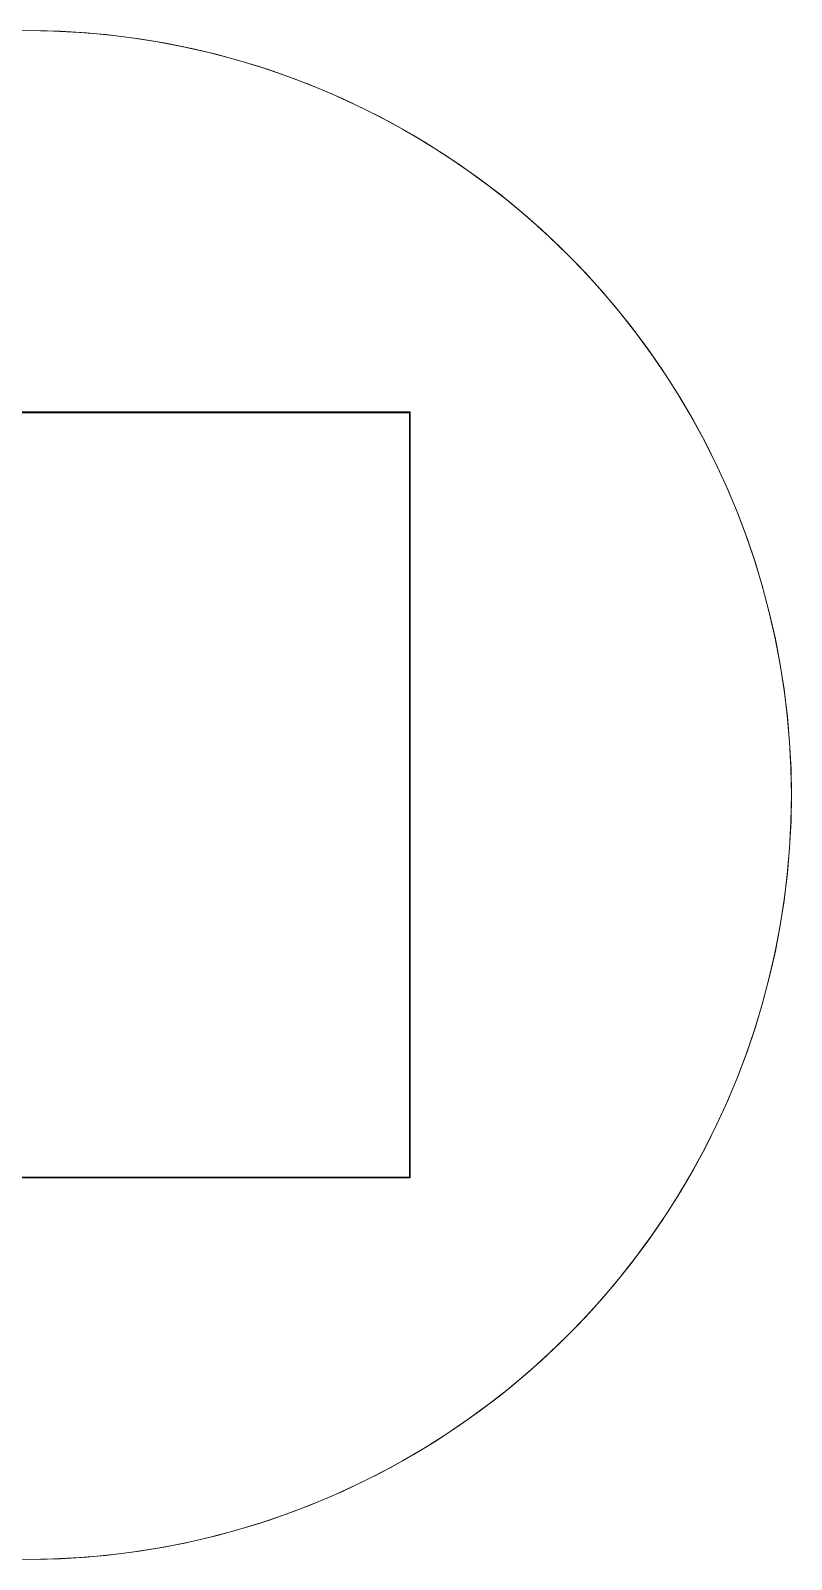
# Model space of a CAD drawing. Header units: inches. Extents: x 34 to 350, y 156 to 377.
# Drawn here: x 239.1 to 272.5, y 200.1 to 267.2 of the extents above; entities that cross this region are included whole.
import ezdxf

# ---------------------------------------------------------------- set-up
doc = ezdxf.new("R2010")
doc.units = ezdxf.units.IN
doc.header["$MEASUREMENT"] = 0
doc.layers.add('DIMS', color=7, linetype='Continuous')

# ---------------------------------------------------------------- blocks, each defined once
blk = doc.blocks.new('block 2558')
at = {"layer": 'DIMS', "color": 7, "lineweight": 18, "true_color": 0xffffff}
blk.add_lwpolyline([(272.51, 233.64), (272.489, 232.477)], dxfattribs=at)
blk = doc.blocks.new('block 2559')
at = {"layer": 'DIMS', "color": 7, "lineweight": 18, "true_color": 0xffffff}
blk.add_lwpolyline([(272.489, 232.477), (272.429, 231.315)], dxfattribs=at)
blk = doc.blocks.new('block 2560')
at = {"layer": 'DIMS', "color": 7, "lineweight": 18, "true_color": 0xffffff}
blk.add_lwpolyline([(272.429, 231.315), (272.328, 230.156)], dxfattribs=at)
blk = doc.blocks.new('block 2561')
at = {"layer": 'DIMS', "color": 7, "lineweight": 18, "true_color": 0xffffff}
blk.add_lwpolyline([(272.328, 230.156), (272.187, 229)], dxfattribs=at)
blk = doc.blocks.new('block 2562')
at = {"layer": 'DIMS', "color": 7, "lineweight": 18, "true_color": 0xffffff}
blk.add_lwpolyline([(272.187, 229), (272.006, 227.851)], dxfattribs=at)
blk = doc.blocks.new('block 2563')
at = {"layer": 'DIMS', "color": 7, "lineweight": 18, "true_color": 0xffffff}
blk.add_lwpolyline([(272.006, 227.851), (271.786, 226.708)], dxfattribs=at)
blk = doc.blocks.new('block 2564')
at = {"layer": 'DIMS', "color": 7, "lineweight": 18, "true_color": 0xffffff}
blk.add_lwpolyline([(271.786, 226.708), (271.525, 225.574)], dxfattribs=at)
blk = doc.blocks.new('block 2565')
at = {"layer": 'DIMS', "color": 7, "lineweight": 18, "true_color": 0xffffff}
blk.add_lwpolyline([(271.525, 225.574), (271.225, 224.449)], dxfattribs=at)
blk = doc.blocks.new('block 2566')
at = {"layer": 'DIMS', "color": 7, "lineweight": 18, "true_color": 0xffffff}
blk.add_lwpolyline([(271.225, 224.449), (270.887, 223.336)], dxfattribs=at)
blk = doc.blocks.new('block 2567')
at = {"layer": 'DIMS', "color": 7, "lineweight": 18, "true_color": 0xffffff}
blk.add_lwpolyline([(270.887, 223.336), (270.51, 222.235)], dxfattribs=at)
blk = doc.blocks.new('block 2568')
at = {"layer": 'DIMS', "color": 7, "lineweight": 18, "true_color": 0xffffff}
blk.add_lwpolyline([(270.51, 222.235), (270.095, 221.148)], dxfattribs=at)
blk = doc.blocks.new('block 2569')
at = {"layer": 'DIMS', "color": 7, "lineweight": 18, "true_color": 0xffffff}
blk.add_lwpolyline([(270.095, 221.148), (269.642, 220.076)], dxfattribs=at)
blk = doc.blocks.new('block 2570')
at = {"layer": 'DIMS', "color": 7, "lineweight": 18, "true_color": 0xffffff}
blk.add_lwpolyline([(269.642, 220.076), (269.154, 219.02)], dxfattribs=at)
blk = doc.blocks.new('block 2571')
at = {"layer": 'DIMS', "color": 7, "lineweight": 18, "true_color": 0xffffff}
blk.add_lwpolyline([(269.154, 219.02), (268.628, 217.981)], dxfattribs=at)
blk = doc.blocks.new('block 2572')
at = {"layer": 'DIMS', "color": 7, "lineweight": 18, "true_color": 0xffffff}
blk.add_lwpolyline([(268.628, 217.981), (268.067, 216.962)], dxfattribs=at)
blk = doc.blocks.new('block 2573')
at = {"layer": 'DIMS', "color": 7, "lineweight": 18, "true_color": 0xffffff}
blk.add_lwpolyline([(268.067, 216.962), (267.47, 215.963)], dxfattribs=at)
blk = doc.blocks.new('block 2574')
at = {"layer": 'DIMS', "color": 7, "lineweight": 18, "true_color": 0xffffff}
blk.add_lwpolyline([(267.47, 215.963), (266.84, 214.985)], dxfattribs=at)
blk = doc.blocks.new('block 2575')
at = {"layer": 'DIMS', "color": 7, "lineweight": 18, "true_color": 0xffffff}
blk.add_lwpolyline([(266.84, 214.985), (266.175, 214.029)], dxfattribs=at)
blk = doc.blocks.new('block 2576')
at = {"layer": 'DIMS', "color": 7, "lineweight": 18, "true_color": 0xffffff}
blk.add_lwpolyline([(266.175, 214.029), (265.478, 213.097)], dxfattribs=at)
blk = doc.blocks.new('block 2577')
at = {"layer": 'DIMS', "color": 7, "lineweight": 18, "true_color": 0xffffff}
blk.add_lwpolyline([(265.478, 213.097), (264.749, 212.19)], dxfattribs=at)
blk = doc.blocks.new('block 2578')
at = {"layer": 'DIMS', "color": 7, "lineweight": 18, "true_color": 0xffffff}
blk.add_lwpolyline([(264.749, 212.19), (263.989, 211.309)], dxfattribs=at)
blk = doc.blocks.new('block 2579')
at = {"layer": 'DIMS', "color": 7, "lineweight": 18, "true_color": 0xffffff}
blk.add_lwpolyline([(263.989, 211.309), (263.199, 210.455)], dxfattribs=at)
blk = doc.blocks.new('block 2580')
at = {"layer": 'DIMS', "color": 7, "lineweight": 18, "true_color": 0xffffff}
blk.add_lwpolyline([(263.199, 210.455), (262.38, 209.628)], dxfattribs=at)
blk = doc.blocks.new('block 2581')
at = {"layer": 'DIMS', "color": 7, "lineweight": 18, "true_color": 0xffffff}
blk.add_lwpolyline([(262.38, 209.628), (261.533, 208.83)], dxfattribs=at)
blk = doc.blocks.new('block 2582')
at = {"layer": 'DIMS', "color": 7, "lineweight": 18, "true_color": 0xffffff}
blk.add_lwpolyline([(261.533, 208.83), (260.658, 208.063)], dxfattribs=at)
blk = doc.blocks.new('block 2583')
at = {"layer": 'DIMS', "color": 7, "lineweight": 18, "true_color": 0xffffff}
blk.add_lwpolyline([(260.658, 208.063), (259.757, 207.326)], dxfattribs=at)
blk = doc.blocks.new('block 2584')
at = {"layer": 'DIMS', "color": 7, "lineweight": 18, "true_color": 0xffffff}
blk.add_lwpolyline([(259.757, 207.326), (258.831, 206.621)], dxfattribs=at)
blk = doc.blocks.new('block 2585')
at = {"layer": 'DIMS', "color": 7, "lineweight": 18, "true_color": 0xffffff}
blk.add_lwpolyline([(258.831, 206.621), (257.881, 205.949)], dxfattribs=at)
blk = doc.blocks.new('block 2586')
at = {"layer": 'DIMS', "color": 7, "lineweight": 18, "true_color": 0xffffff}
blk.add_lwpolyline([(257.881, 205.949), (256.909, 205.309)], dxfattribs=at)
blk = doc.blocks.new('block 2587')
at = {"layer": 'DIMS', "color": 7, "lineweight": 18, "true_color": 0xffffff}
blk.add_lwpolyline([(256.909, 205.309), (255.915, 204.704)], dxfattribs=at)
blk = doc.blocks.new('block 2588')
at = {"layer": 'DIMS', "color": 7, "lineweight": 18, "true_color": 0xffffff}
blk.add_lwpolyline([(255.915, 204.704), (254.901, 204.134)], dxfattribs=at)
blk = doc.blocks.new('block 2589')
at = {"layer": 'DIMS', "color": 7, "lineweight": 18, "true_color": 0xffffff}
blk.add_lwpolyline([(254.901, 204.134), (253.867, 203.599)], dxfattribs=at)
blk = doc.blocks.new('block 2590')
at = {"layer": 'DIMS', "color": 7, "lineweight": 18, "true_color": 0xffffff}
blk.add_lwpolyline([(253.867, 203.599), (252.815, 203.101)], dxfattribs=at)
blk = doc.blocks.new('block 2591')
at = {"layer": 'DIMS', "color": 7, "lineweight": 18, "true_color": 0xffffff}
blk.add_lwpolyline([(252.815, 203.101), (251.747, 202.64)], dxfattribs=at)
blk = doc.blocks.new('block 2592')
at = {"layer": 'DIMS', "color": 7, "lineweight": 18, "true_color": 0xffffff}
blk.add_lwpolyline([(251.747, 202.64), (250.663, 202.215)], dxfattribs=at)
blk = doc.blocks.new('block 2593')
at = {"layer": 'DIMS', "color": 7, "lineweight": 18, "true_color": 0xffffff}
blk.add_lwpolyline([(250.663, 202.215), (249.565, 201.829)], dxfattribs=at)
blk = doc.blocks.new('block 2594')
at = {"layer": 'DIMS', "color": 7, "lineweight": 18, "true_color": 0xffffff}
blk.add_lwpolyline([(249.565, 201.829), (248.455, 201.481)], dxfattribs=at)
blk = doc.blocks.new('block 2595')
at = {"layer": 'DIMS', "color": 7, "lineweight": 18, "true_color": 0xffffff}
blk.add_lwpolyline([(248.455, 201.481), (247.333, 201.172)], dxfattribs=at)
blk = doc.blocks.new('block 2596')
at = {"layer": 'DIMS', "color": 7, "lineweight": 18, "true_color": 0xffffff}
blk.add_lwpolyline([(247.333, 201.172), (246.201, 200.902)], dxfattribs=at)
blk = doc.blocks.new('block 2597')
at = {"layer": 'DIMS', "color": 7, "lineweight": 18, "true_color": 0xffffff}
blk.add_lwpolyline([(246.201, 200.902), (245.061, 200.671)], dxfattribs=at)
blk = doc.blocks.new('block 2598')
at = {"layer": 'DIMS', "color": 7, "lineweight": 18, "true_color": 0xffffff}
blk.add_lwpolyline([(245.061, 200.671), (243.912, 200.479)], dxfattribs=at)
blk = doc.blocks.new('block 2599')
at = {"layer": 'DIMS', "color": 7, "lineweight": 18, "true_color": 0xffffff}
blk.add_lwpolyline([(243.912, 200.479), (242.759, 200.329)], dxfattribs=at)
blk = doc.blocks.new('block 2600')
at = {"layer": 'DIMS', "color": 7, "lineweight": 18, "true_color": 0xffffff}
blk.add_lwpolyline([(242.759, 200.329), (241.6, 200.218)], dxfattribs=at)
blk = doc.blocks.new('block 2601')
at = {"layer": 'DIMS', "color": 7, "lineweight": 18, "true_color": 0xffffff}
blk.add_lwpolyline([(241.6, 200.218), (240.439, 200.147)], dxfattribs=at)
blk = doc.blocks.new('block 2602')
at = {"layer": 'DIMS', "color": 7, "lineweight": 18, "true_color": 0xffffff}
blk.add_lwpolyline([(240.439, 200.147), (239.275, 200.116)], dxfattribs=at)
blk = doc.blocks.new('block 2603')
at = {"layer": 'DIMS', "color": 7, "lineweight": 18, "true_color": 0xffffff}
blk.add_lwpolyline([(239.275, 200.116), (238.112, 200.126)], dxfattribs=at)
blk = doc.blocks.new('block 2693')
at = {"layer": 'DIMS', "color": 7, "lineweight": 18, "true_color": 0xffffff}
blk.add_lwpolyline([(238.112, 267.155), (239.275, 267.165)], dxfattribs=at)
blk = doc.blocks.new('block 2694')
at = {"layer": 'DIMS', "color": 7, "lineweight": 18, "true_color": 0xffffff}
blk.add_lwpolyline([(239.275, 267.165), (240.439, 267.134)], dxfattribs=at)
blk = doc.blocks.new('block 2695')
at = {"layer": 'DIMS', "color": 7, "lineweight": 18, "true_color": 0xffffff}
blk.add_lwpolyline([(240.439, 267.134), (241.6, 267.064)], dxfattribs=at)
blk = doc.blocks.new('block 2696')
at = {"layer": 'DIMS', "color": 7, "lineweight": 18, "true_color": 0xffffff}
blk.add_lwpolyline([(241.6, 267.064), (242.759, 266.953)], dxfattribs=at)
blk = doc.blocks.new('block 2697')
at = {"layer": 'DIMS', "color": 7, "lineweight": 18, "true_color": 0xffffff}
blk.add_lwpolyline([(242.759, 266.953), (243.912, 266.802)], dxfattribs=at)
blk = doc.blocks.new('block 2698')
at = {"layer": 'DIMS', "color": 7, "lineweight": 18, "true_color": 0xffffff}
blk.add_lwpolyline([(243.912, 266.802), (245.061, 266.611)], dxfattribs=at)
blk = doc.blocks.new('block 2699')
at = {"layer": 'DIMS', "color": 7, "lineweight": 18, "true_color": 0xffffff}
blk.add_lwpolyline([(245.061, 266.611), (246.201, 266.38)], dxfattribs=at)
blk = doc.blocks.new('block 2700')
at = {"layer": 'DIMS', "color": 7, "lineweight": 18, "true_color": 0xffffff}
blk.add_lwpolyline([(246.201, 266.38), (247.333, 266.11)], dxfattribs=at)
blk = doc.blocks.new('block 2701')
at = {"layer": 'DIMS', "color": 7, "lineweight": 18, "true_color": 0xffffff}
blk.add_lwpolyline([(247.333, 266.11), (248.455, 265.8)], dxfattribs=at)
blk = doc.blocks.new('block 2702')
at = {"layer": 'DIMS', "color": 7, "lineweight": 18, "true_color": 0xffffff}
blk.add_lwpolyline([(248.455, 265.8), (249.565, 265.453)], dxfattribs=at)
blk = doc.blocks.new('block 2703')
at = {"layer": 'DIMS', "color": 7, "lineweight": 18, "true_color": 0xffffff}
blk.add_lwpolyline([(249.565, 265.453), (250.663, 265.066)], dxfattribs=at)
blk = doc.blocks.new('block 2704')
at = {"layer": 'DIMS', "color": 7, "lineweight": 18, "true_color": 0xffffff}
blk.add_lwpolyline([(250.663, 265.066), (251.747, 264.642)], dxfattribs=at)
blk = doc.blocks.new('block 2705')
at = {"layer": 'DIMS', "color": 7, "lineweight": 18, "true_color": 0xffffff}
blk.add_lwpolyline([(251.747, 264.642), (252.815, 264.18)], dxfattribs=at)
blk = doc.blocks.new('block 2706')
at = {"layer": 'DIMS', "color": 7, "lineweight": 18, "true_color": 0xffffff}
blk.add_lwpolyline([(252.815, 264.18), (253.867, 263.682)], dxfattribs=at)
blk = doc.blocks.new('block 2707')
at = {"layer": 'DIMS', "color": 7, "lineweight": 18, "true_color": 0xffffff}
blk.add_lwpolyline([(253.867, 263.682), (254.901, 263.147)], dxfattribs=at)
blk = doc.blocks.new('block 2708')
at = {"layer": 'DIMS', "color": 7, "lineweight": 18, "true_color": 0xffffff}
blk.add_lwpolyline([(254.901, 263.147), (255.915, 262.577)], dxfattribs=at)
blk = doc.blocks.new('block 2709')
at = {"layer": 'DIMS', "color": 7, "lineweight": 18, "true_color": 0xffffff}
blk.add_lwpolyline([(255.915, 262.577), (256.909, 261.972)], dxfattribs=at)
blk = doc.blocks.new('block 2710')
at = {"layer": 'DIMS', "color": 7, "lineweight": 18, "true_color": 0xffffff}
blk.add_lwpolyline([(256.909, 261.972), (257.881, 261.333)], dxfattribs=at)
blk = doc.blocks.new('block 2711')
at = {"layer": 'DIMS', "color": 7, "lineweight": 18, "true_color": 0xffffff}
blk.add_lwpolyline([(257.881, 261.333), (258.831, 260.66)], dxfattribs=at)
blk = doc.blocks.new('block 2712')
at = {"layer": 'DIMS', "color": 7, "lineweight": 18, "true_color": 0xffffff}
blk.add_lwpolyline([(258.831, 260.66), (259.757, 259.955)], dxfattribs=at)
blk = doc.blocks.new('block 2713')
at = {"layer": 'DIMS', "color": 7, "lineweight": 18, "true_color": 0xffffff}
blk.add_lwpolyline([(259.757, 259.955), (260.658, 259.218)], dxfattribs=at)
blk = doc.blocks.new('block 2714')
at = {"layer": 'DIMS', "color": 7, "lineweight": 18, "true_color": 0xffffff}
blk.add_lwpolyline([(260.658, 259.218), (261.533, 258.451)], dxfattribs=at)
blk = doc.blocks.new('block 2715')
at = {"layer": 'DIMS', "color": 7, "lineweight": 18, "true_color": 0xffffff}
blk.add_lwpolyline([(261.533, 258.451), (262.38, 257.653)], dxfattribs=at)
blk = doc.blocks.new('block 2716')
at = {"layer": 'DIMS', "color": 7, "lineweight": 18, "true_color": 0xffffff}
blk.add_lwpolyline([(262.38, 257.653), (263.199, 256.827)], dxfattribs=at)
blk = doc.blocks.new('block 2717')
at = {"layer": 'DIMS', "color": 7, "lineweight": 18, "true_color": 0xffffff}
blk.add_lwpolyline([(263.199, 256.827), (263.989, 255.972)], dxfattribs=at)
blk = doc.blocks.new('block 2718')
at = {"layer": 'DIMS', "color": 7, "lineweight": 18, "true_color": 0xffffff}
blk.add_lwpolyline([(263.989, 255.972), (264.749, 255.091)], dxfattribs=at)
blk = doc.blocks.new('block 2719')
at = {"layer": 'DIMS', "color": 7, "lineweight": 18, "true_color": 0xffffff}
blk.add_lwpolyline([(264.749, 255.091), (265.478, 254.184)], dxfattribs=at)
blk = doc.blocks.new('block 2720')
at = {"layer": 'DIMS', "color": 7, "lineweight": 18, "true_color": 0xffffff}
blk.add_lwpolyline([(265.478, 254.184), (266.175, 253.252)], dxfattribs=at)
blk = doc.blocks.new('block 2721')
at = {"layer": 'DIMS', "color": 7, "lineweight": 18, "true_color": 0xffffff}
blk.add_lwpolyline([(266.175, 253.252), (266.84, 252.297)], dxfattribs=at)
blk = doc.blocks.new('block 2722')
at = {"layer": 'DIMS', "color": 7, "lineweight": 18, "true_color": 0xffffff}
blk.add_lwpolyline([(266.84, 252.297), (267.47, 251.319)], dxfattribs=at)
blk = doc.blocks.new('block 2723')
at = {"layer": 'DIMS', "color": 7, "lineweight": 18, "true_color": 0xffffff}
blk.add_lwpolyline([(267.47, 251.319), (268.067, 250.319)], dxfattribs=at)
blk = doc.blocks.new('block 2724')
at = {"layer": 'DIMS', "color": 7, "lineweight": 18, "true_color": 0xffffff}
blk.add_lwpolyline([(268.067, 250.319), (268.628, 249.3)], dxfattribs=at)
blk = doc.blocks.new('block 2725')
at = {"layer": 'DIMS', "color": 7, "lineweight": 18, "true_color": 0xffffff}
blk.add_lwpolyline([(268.628, 249.3), (269.154, 248.262)], dxfattribs=at)
blk = doc.blocks.new('block 2726')
at = {"layer": 'DIMS', "color": 7, "lineweight": 18, "true_color": 0xffffff}
blk.add_lwpolyline([(269.154, 248.262), (269.642, 247.206)], dxfattribs=at)
blk = doc.blocks.new('block 2727')
at = {"layer": 'DIMS', "color": 7, "lineweight": 18, "true_color": 0xffffff}
blk.add_lwpolyline([(269.642, 247.206), (270.095, 246.134)], dxfattribs=at)
blk = doc.blocks.new('block 2728')
at = {"layer": 'DIMS', "color": 7, "lineweight": 18, "true_color": 0xffffff}
blk.add_lwpolyline([(270.095, 246.134), (270.51, 245.046)], dxfattribs=at)
blk = doc.blocks.new('block 2729')
at = {"layer": 'DIMS', "color": 7, "lineweight": 18, "true_color": 0xffffff}
blk.add_lwpolyline([(270.51, 245.046), (270.887, 243.945)], dxfattribs=at)
blk = doc.blocks.new('block 2730')
at = {"layer": 'DIMS', "color": 7, "lineweight": 18, "true_color": 0xffffff}
blk.add_lwpolyline([(270.887, 243.945), (271.225, 242.832)], dxfattribs=at)
blk = doc.blocks.new('block 2731')
at = {"layer": 'DIMS', "color": 7, "lineweight": 18, "true_color": 0xffffff}
blk.add_lwpolyline([(271.225, 242.832), (271.525, 241.707)], dxfattribs=at)
blk = doc.blocks.new('block 2732')
at = {"layer": 'DIMS', "color": 7, "lineweight": 18, "true_color": 0xffffff}
blk.add_lwpolyline([(271.525, 241.707), (271.786, 240.573)], dxfattribs=at)
blk = doc.blocks.new('block 2733')
at = {"layer": 'DIMS', "color": 7, "lineweight": 18, "true_color": 0xffffff}
blk.add_lwpolyline([(271.786, 240.573), (272.006, 239.43)], dxfattribs=at)
blk = doc.blocks.new('block 2734')
at = {"layer": 'DIMS', "color": 7, "lineweight": 18, "true_color": 0xffffff}
blk.add_lwpolyline([(272.006, 239.43), (272.187, 238.281)], dxfattribs=at)
blk = doc.blocks.new('block 2735')
at = {"layer": 'DIMS', "color": 7, "lineweight": 18, "true_color": 0xffffff}
blk.add_lwpolyline([(272.187, 238.281), (272.328, 237.126)], dxfattribs=at)
blk = doc.blocks.new('block 2736')
at = {"layer": 'DIMS', "color": 7, "lineweight": 18, "true_color": 0xffffff}
blk.add_lwpolyline([(272.328, 237.126), (272.429, 235.966)], dxfattribs=at)
blk = doc.blocks.new('block 2737')
at = {"layer": 'DIMS', "color": 7, "lineweight": 18, "true_color": 0xffffff}
blk.add_lwpolyline([(272.429, 235.966), (272.489, 234.804)], dxfattribs=at)
blk = doc.blocks.new('block 2738')
at = {"layer": 'DIMS', "color": 7, "lineweight": 18, "true_color": 0xffffff}
blk.add_lwpolyline([(272.489, 234.804), (272.51, 233.64)], dxfattribs=at)
blk = doc.blocks.new('block 2739')
at = {"layer": 'DIMS', "color": 7, "lineweight": 18, "true_color": 0xffffff}
blk.add_lwpolyline([(255.782, 216.846), (255.782, 250.439)], dxfattribs=at)
blk = doc.blocks.new('block 2740')
at = {"layer": 'DIMS', "color": 7, "lineweight": 18, "true_color": 0xffffff}
blk.add_lwpolyline([(255.782, 250.439), (222.19, 250.439)], dxfattribs=at)
blk = doc.blocks.new('block 2742')
at = {"layer": 'DIMS', "color": 7, "lineweight": 18, "true_color": 0xffffff}
blk.add_lwpolyline([(222.19, 216.846), (255.782, 216.846)], dxfattribs=at)
blk = doc.blocks.new('block 2743')
at = {"layer": 'DIMS', "color": 7, "lineweight": 18, "true_color": 0xffffff}
blk.add_lwpolyline([(222.223, 216.88), (255.749, 216.88)], dxfattribs=at)
blk = doc.blocks.new('block 2744')
at = {"layer": 'DIMS', "color": 7, "lineweight": 18, "true_color": 0xffffff}
blk.add_lwpolyline([(255.749, 216.88), (255.749, 250.405)], dxfattribs=at)
blk = doc.blocks.new('block 2745')
at = {"layer": 'DIMS', "color": 7, "lineweight": 18, "true_color": 0xffffff}
blk.add_lwpolyline([(255.749, 250.405), (222.223, 250.405)], dxfattribs=at)
blk = doc.blocks.new('block 2747')
at = {"layer": 'DIMS', "color": 7, "lineweight": 18, "true_color": 0xffffff}
blk.add_lwpolyline([(255.782, 216.846), (255.749, 216.88)], dxfattribs=at)
blk = doc.blocks.new('block 2748')
at = {"layer": 'DIMS', "color": 7, "lineweight": 18, "true_color": 0xffffff}
blk.add_lwpolyline([(255.749, 250.405), (255.782, 250.439)], dxfattribs=at)
blk = doc.blocks.new('block 2751')
at = {"layer": 'DIMS', "color": 7, "lineweight": 18, "true_color": 0xffffff}
blk.add_lwpolyline([(272.51, 233.64), (272.491, 232.492)], dxfattribs=at)
blk = doc.blocks.new('block 2752')
at = {"layer": 'DIMS', "color": 7, "lineweight": 18, "true_color": 0xffffff}
blk.add_lwpolyline([(272.491, 232.492), (272.431, 231.345)], dxfattribs=at)
blk = doc.blocks.new('block 2753')
at = {"layer": 'DIMS', "color": 7, "lineweight": 18, "true_color": 0xffffff}
blk.add_lwpolyline([(272.431, 231.345), (272.333, 230.2)], dxfattribs=at)
blk = doc.blocks.new('block 2754')
at = {"layer": 'DIMS', "color": 7, "lineweight": 18, "true_color": 0xffffff}
blk.add_lwpolyline([(272.333, 230.2), (272.195, 229.06)], dxfattribs=at)
blk = doc.blocks.new('block 2755')
at = {"layer": 'DIMS', "color": 7, "lineweight": 18, "true_color": 0xffffff}
blk.add_lwpolyline([(272.195, 229.06), (272.019, 227.924)], dxfattribs=at)
blk = doc.blocks.new('block 2756')
at = {"layer": 'DIMS', "color": 7, "lineweight": 18, "true_color": 0xffffff}
blk.add_lwpolyline([(272.019, 227.924), (271.804, 226.796)], dxfattribs=at)
blk = doc.blocks.new('block 2757')
at = {"layer": 'DIMS', "color": 7, "lineweight": 18, "true_color": 0xffffff}
blk.add_lwpolyline([(271.804, 226.796), (271.55, 225.675)], dxfattribs=at)
blk = doc.blocks.new('block 2758')
at = {"layer": 'DIMS', "color": 7, "lineweight": 18, "true_color": 0xffffff}
blk.add_lwpolyline([(271.55, 225.675), (271.258, 224.564)], dxfattribs=at)
blk = doc.blocks.new('block 2759')
at = {"layer": 'DIMS', "color": 7, "lineweight": 18, "true_color": 0xffffff}
blk.add_lwpolyline([(271.258, 224.564), (270.928, 223.464)], dxfattribs=at)
blk = doc.blocks.new('block 2760')
at = {"layer": 'DIMS', "color": 7, "lineweight": 18, "true_color": 0xffffff}
blk.add_lwpolyline([(270.928, 223.464), (270.561, 222.375)], dxfattribs=at)
blk = doc.blocks.new('block 2761')
at = {"layer": 'DIMS', "color": 7, "lineweight": 18, "true_color": 0xffffff}
blk.add_lwpolyline([(270.561, 222.375), (270.156, 221.3)], dxfattribs=at)
blk = doc.blocks.new('block 2762')
at = {"layer": 'DIMS', "color": 7, "lineweight": 18, "true_color": 0xffffff}
blk.add_lwpolyline([(270.156, 221.3), (269.718, 220.247)], dxfattribs=at)
blk = doc.blocks.new('block 2763')
at = {"layer": 'DIMS', "color": 7, "lineweight": 18, "true_color": 0xffffff}
blk.add_lwpolyline([(269.718, 220.247), (269.244, 219.208)], dxfattribs=at)
blk = doc.blocks.new('block 2764')
at = {"layer": 'DIMS', "color": 7, "lineweight": 18, "true_color": 0xffffff}
blk.add_lwpolyline([(269.244, 219.208), (268.735, 218.187)], dxfattribs=at)
blk = doc.blocks.new('block 2765')
at = {"layer": 'DIMS', "color": 7, "lineweight": 18, "true_color": 0xffffff}
blk.add_lwpolyline([(268.735, 218.187), (268.192, 217.183)], dxfattribs=at)
blk = doc.blocks.new('block 2766')
at = {"layer": 'DIMS', "color": 7, "lineweight": 18, "true_color": 0xffffff}
blk.add_lwpolyline([(268.192, 217.183), (267.615, 216.199)], dxfattribs=at)
blk = doc.blocks.new('block 2767')
at = {"layer": 'DIMS', "color": 7, "lineweight": 18, "true_color": 0xffffff}
blk.add_lwpolyline([(267.615, 216.199), (267.005, 215.235)], dxfattribs=at)
blk = doc.blocks.new('block 2768')
at = {"layer": 'DIMS', "color": 7, "lineweight": 18, "true_color": 0xffffff}
blk.add_lwpolyline([(267.005, 215.235), (266.363, 214.292)], dxfattribs=at)
blk = doc.blocks.new('block 2769')
at = {"layer": 'DIMS', "color": 7, "lineweight": 18, "true_color": 0xffffff}
blk.add_lwpolyline([(266.363, 214.292), (265.689, 213.371)], dxfattribs=at)
blk = doc.blocks.new('block 2770')
at = {"layer": 'DIMS', "color": 7, "lineweight": 18, "true_color": 0xffffff}
blk.add_lwpolyline([(265.689, 213.371), (264.984, 212.475)], dxfattribs=at)
blk = doc.blocks.new('block 2771')
at = {"layer": 'DIMS', "color": 7, "lineweight": 18, "true_color": 0xffffff}
blk.add_lwpolyline([(264.984, 212.475), (264.248, 211.602)], dxfattribs=at)
blk = doc.blocks.new('block 2772')
at = {"layer": 'DIMS', "color": 7, "lineweight": 18, "true_color": 0xffffff}
blk.add_lwpolyline([(264.248, 211.602), (263.483, 210.755)], dxfattribs=at)
blk = doc.blocks.new('block 2773')
at = {"layer": 'DIMS', "color": 7, "lineweight": 18, "true_color": 0xffffff}
blk.add_lwpolyline([(263.483, 210.755), (262.691, 209.935)], dxfattribs=at)
blk = doc.blocks.new('block 2774')
at = {"layer": 'DIMS', "color": 7, "lineweight": 18, "true_color": 0xffffff}
blk.add_lwpolyline([(262.691, 209.935), (261.87, 209.142)], dxfattribs=at)
blk = doc.blocks.new('block 2775')
at = {"layer": 'DIMS', "color": 7, "lineweight": 18, "true_color": 0xffffff}
blk.add_lwpolyline([(261.87, 209.142), (261.023, 208.377)], dxfattribs=at)
blk = doc.blocks.new('block 2776')
at = {"layer": 'DIMS', "color": 7, "lineweight": 18, "true_color": 0xffffff}
blk.add_lwpolyline([(261.023, 208.377), (260.151, 207.642)], dxfattribs=at)
blk = doc.blocks.new('block 2777')
at = {"layer": 'DIMS', "color": 7, "lineweight": 18, "true_color": 0xffffff}
blk.add_lwpolyline([(260.151, 207.642), (259.253, 206.936)], dxfattribs=at)
blk = doc.blocks.new('block 2778')
at = {"layer": 'DIMS', "color": 7, "lineweight": 18, "true_color": 0xffffff}
blk.add_lwpolyline([(259.253, 206.936), (258.333, 206.262)], dxfattribs=at)
blk = doc.blocks.new('block 2779')
at = {"layer": 'DIMS', "color": 7, "lineweight": 18, "true_color": 0xffffff}
blk.add_lwpolyline([(258.333, 206.262), (257.39, 205.62)], dxfattribs=at)
blk = doc.blocks.new('block 2780')
at = {"layer": 'DIMS', "color": 7, "lineweight": 18, "true_color": 0xffffff}
blk.add_lwpolyline([(257.39, 205.62), (256.426, 205.01)], dxfattribs=at)
blk = doc.blocks.new('block 2781')
at = {"layer": 'DIMS', "color": 7, "lineweight": 18, "true_color": 0xffffff}
blk.add_lwpolyline([(256.426, 205.01), (255.441, 204.433)], dxfattribs=at)
blk = doc.blocks.new('block 2782')
at = {"layer": 'DIMS', "color": 7, "lineweight": 18, "true_color": 0xffffff}
blk.add_lwpolyline([(255.441, 204.433), (254.438, 203.89)], dxfattribs=at)
blk = doc.blocks.new('block 2783')
at = {"layer": 'DIMS', "color": 7, "lineweight": 18, "true_color": 0xffffff}
blk.add_lwpolyline([(254.438, 203.89), (253.417, 203.381)], dxfattribs=at)
blk = doc.blocks.new('block 2784')
at = {"layer": 'DIMS', "color": 7, "lineweight": 18, "true_color": 0xffffff}
blk.add_lwpolyline([(253.417, 203.381), (252.379, 202.907)], dxfattribs=at)
blk = doc.blocks.new('block 2785')
at = {"layer": 'DIMS', "color": 7, "lineweight": 18, "true_color": 0xffffff}
blk.add_lwpolyline([(252.379, 202.907), (251.325, 202.469)], dxfattribs=at)
blk = doc.blocks.new('block 2786')
at = {"layer": 'DIMS', "color": 7, "lineweight": 18, "true_color": 0xffffff}
blk.add_lwpolyline([(251.325, 202.469), (250.25, 202.065)], dxfattribs=at)
blk = doc.blocks.new('block 2787')
at = {"layer": 'DIMS', "color": 7, "lineweight": 18, "true_color": 0xffffff}
blk.add_lwpolyline([(250.25, 202.065), (249.161, 201.697)], dxfattribs=at)
blk = doc.blocks.new('block 2788')
at = {"layer": 'DIMS', "color": 7, "lineweight": 18, "true_color": 0xffffff}
blk.add_lwpolyline([(249.161, 201.697), (248.061, 201.368)], dxfattribs=at)
blk = doc.blocks.new('block 2789')
at = {"layer": 'DIMS', "color": 7, "lineweight": 18, "true_color": 0xffffff}
blk.add_lwpolyline([(248.061, 201.368), (246.95, 201.076)], dxfattribs=at)
blk = doc.blocks.new('block 2790')
at = {"layer": 'DIMS', "color": 7, "lineweight": 18, "true_color": 0xffffff}
blk.add_lwpolyline([(246.95, 201.076), (245.83, 200.821)], dxfattribs=at)
blk = doc.blocks.new('block 2791')
at = {"layer": 'DIMS', "color": 7, "lineweight": 18, "true_color": 0xffffff}
blk.add_lwpolyline([(245.83, 200.821), (244.701, 200.607)], dxfattribs=at)
blk = doc.blocks.new('block 2792')
at = {"layer": 'DIMS', "color": 7, "lineweight": 18, "true_color": 0xffffff}
blk.add_lwpolyline([(244.701, 200.607), (243.566, 200.43)], dxfattribs=at)
blk = doc.blocks.new('block 2793')
at = {"layer": 'DIMS', "color": 7, "lineweight": 18, "true_color": 0xffffff}
blk.add_lwpolyline([(243.566, 200.43), (242.425, 200.293)], dxfattribs=at)
blk = doc.blocks.new('block 2794')
at = {"layer": 'DIMS', "color": 7, "lineweight": 18, "true_color": 0xffffff}
blk.add_lwpolyline([(242.425, 200.293), (241.28, 200.194)], dxfattribs=at)
blk = doc.blocks.new('block 2795')
at = {"layer": 'DIMS', "color": 7, "lineweight": 18, "true_color": 0xffffff}
blk.add_lwpolyline([(241.28, 200.194), (240.133, 200.135)], dxfattribs=at)
blk = doc.blocks.new('block 2796')
at = {"layer": 'DIMS', "color": 7, "lineweight": 18, "true_color": 0xffffff}
blk.add_lwpolyline([(240.133, 200.135), (238.985, 200.116)], dxfattribs=at)
blk = doc.blocks.new('block 2889')
at = {"layer": 'DIMS', "color": 7, "lineweight": 18, "true_color": 0xffffff}
blk.add_lwpolyline([(238.985, 267.166), (240.133, 267.146)], dxfattribs=at)
blk = doc.blocks.new('block 2890')
at = {"layer": 'DIMS', "color": 7, "lineweight": 18, "true_color": 0xffffff}
blk.add_lwpolyline([(240.133, 267.146), (241.28, 267.087)], dxfattribs=at)
blk = doc.blocks.new('block 2891')
at = {"layer": 'DIMS', "color": 7, "lineweight": 18, "true_color": 0xffffff}
blk.add_lwpolyline([(241.28, 267.087), (242.425, 266.989)], dxfattribs=at)
blk = doc.blocks.new('block 2892')
at = {"layer": 'DIMS', "color": 7, "lineweight": 18, "true_color": 0xffffff}
blk.add_lwpolyline([(242.425, 266.989), (243.566, 266.851)], dxfattribs=at)
blk = doc.blocks.new('block 2893')
at = {"layer": 'DIMS', "color": 7, "lineweight": 18, "true_color": 0xffffff}
blk.add_lwpolyline([(243.566, 266.851), (244.701, 266.675)], dxfattribs=at)
blk = doc.blocks.new('block 2894')
at = {"layer": 'DIMS', "color": 7, "lineweight": 18, "true_color": 0xffffff}
blk.add_lwpolyline([(244.701, 266.675), (245.83, 266.46)], dxfattribs=at)
blk = doc.blocks.new('block 2895')
at = {"layer": 'DIMS', "color": 7, "lineweight": 18, "true_color": 0xffffff}
blk.add_lwpolyline([(245.83, 266.46), (246.95, 266.206)], dxfattribs=at)
blk = doc.blocks.new('block 2896')
at = {"layer": 'DIMS', "color": 7, "lineweight": 18, "true_color": 0xffffff}
blk.add_lwpolyline([(246.95, 266.206), (248.061, 265.914)], dxfattribs=at)
blk = doc.blocks.new('block 2897')
at = {"layer": 'DIMS', "color": 7, "lineweight": 18, "true_color": 0xffffff}
blk.add_lwpolyline([(248.061, 265.914), (249.161, 265.584)], dxfattribs=at)
blk = doc.blocks.new('block 2898')
at = {"layer": 'DIMS', "color": 7, "lineweight": 18, "true_color": 0xffffff}
blk.add_lwpolyline([(249.161, 265.584), (250.25, 265.216)], dxfattribs=at)
blk = doc.blocks.new('block 2899')
at = {"layer": 'DIMS', "color": 7, "lineweight": 18, "true_color": 0xffffff}
blk.add_lwpolyline([(250.25, 265.216), (251.325, 264.812)], dxfattribs=at)
blk = doc.blocks.new('block 2900')
at = {"layer": 'DIMS', "color": 7, "lineweight": 18, "true_color": 0xffffff}
blk.add_lwpolyline([(251.325, 264.812), (252.379, 264.374)], dxfattribs=at)
blk = doc.blocks.new('block 2901')
at = {"layer": 'DIMS', "color": 7, "lineweight": 18, "true_color": 0xffffff}
blk.add_lwpolyline([(252.379, 264.374), (253.417, 263.9)], dxfattribs=at)
blk = doc.blocks.new('block 2902')
at = {"layer": 'DIMS', "color": 7, "lineweight": 18, "true_color": 0xffffff}
blk.add_lwpolyline([(253.417, 263.9), (254.438, 263.392)], dxfattribs=at)
blk = doc.blocks.new('block 2903')
at = {"layer": 'DIMS', "color": 7, "lineweight": 18, "true_color": 0xffffff}
blk.add_lwpolyline([(254.438, 263.392), (255.441, 262.849)], dxfattribs=at)
blk = doc.blocks.new('block 2904')
at = {"layer": 'DIMS', "color": 7, "lineweight": 18, "true_color": 0xffffff}
blk.add_lwpolyline([(255.441, 262.849), (256.426, 262.272)], dxfattribs=at)
blk = doc.blocks.new('block 2905')
at = {"layer": 'DIMS', "color": 7, "lineweight": 18, "true_color": 0xffffff}
blk.add_lwpolyline([(256.426, 262.272), (257.39, 261.662)], dxfattribs=at)
blk = doc.blocks.new('block 2906')
at = {"layer": 'DIMS', "color": 7, "lineweight": 18, "true_color": 0xffffff}
blk.add_lwpolyline([(257.39, 261.662), (258.333, 261.019)], dxfattribs=at)
blk = doc.blocks.new('block 2907')
at = {"layer": 'DIMS', "color": 7, "lineweight": 18, "true_color": 0xffffff}
blk.add_lwpolyline([(258.333, 261.019), (259.253, 260.345)], dxfattribs=at)
blk = doc.blocks.new('block 2908')
at = {"layer": 'DIMS', "color": 7, "lineweight": 18, "true_color": 0xffffff}
blk.add_lwpolyline([(259.253, 260.345), (260.151, 259.639)], dxfattribs=at)
blk = doc.blocks.new('block 2909')
at = {"layer": 'DIMS', "color": 7, "lineweight": 18, "true_color": 0xffffff}
blk.add_lwpolyline([(260.151, 259.639), (261.023, 258.904)], dxfattribs=at)
blk = doc.blocks.new('block 2910')
at = {"layer": 'DIMS', "color": 7, "lineweight": 18, "true_color": 0xffffff}
blk.add_lwpolyline([(261.023, 258.904), (261.87, 258.14)], dxfattribs=at)
blk = doc.blocks.new('block 2911')
at = {"layer": 'DIMS', "color": 7, "lineweight": 18, "true_color": 0xffffff}
blk.add_lwpolyline([(261.87, 258.14), (262.691, 257.346)], dxfattribs=at)
blk = doc.blocks.new('block 2912')
at = {"layer": 'DIMS', "color": 7, "lineweight": 18, "true_color": 0xffffff}
blk.add_lwpolyline([(262.691, 257.346), (263.483, 256.526)], dxfattribs=at)
blk = doc.blocks.new('block 2913')
at = {"layer": 'DIMS', "color": 7, "lineweight": 18, "true_color": 0xffffff}
blk.add_lwpolyline([(263.483, 256.526), (264.248, 255.679)], dxfattribs=at)
blk = doc.blocks.new('block 2914')
at = {"layer": 'DIMS', "color": 7, "lineweight": 18, "true_color": 0xffffff}
blk.add_lwpolyline([(264.248, 255.679), (264.984, 254.806)], dxfattribs=at)
blk = doc.blocks.new('block 2915')
at = {"layer": 'DIMS', "color": 7, "lineweight": 18, "true_color": 0xffffff}
blk.add_lwpolyline([(264.984, 254.806), (265.689, 253.91)], dxfattribs=at)
blk = doc.blocks.new('block 2916')
at = {"layer": 'DIMS', "color": 7, "lineweight": 18, "true_color": 0xffffff}
blk.add_lwpolyline([(265.689, 253.91), (266.363, 252.989)], dxfattribs=at)
blk = doc.blocks.new('block 2917')
at = {"layer": 'DIMS', "color": 7, "lineweight": 18, "true_color": 0xffffff}
blk.add_lwpolyline([(266.363, 252.989), (267.005, 252.046)], dxfattribs=at)
blk = doc.blocks.new('block 2918')
at = {"layer": 'DIMS', "color": 7, "lineweight": 18, "true_color": 0xffffff}
blk.add_lwpolyline([(267.005, 252.046), (267.615, 251.082)], dxfattribs=at)
blk = doc.blocks.new('block 2919')
at = {"layer": 'DIMS', "color": 7, "lineweight": 18, "true_color": 0xffffff}
blk.add_lwpolyline([(267.615, 251.082), (268.192, 250.098)], dxfattribs=at)
blk = doc.blocks.new('block 2920')
at = {"layer": 'DIMS', "color": 7, "lineweight": 18, "true_color": 0xffffff}
blk.add_lwpolyline([(268.192, 250.098), (268.735, 249.094)], dxfattribs=at)
blk = doc.blocks.new('block 2921')
at = {"layer": 'DIMS', "color": 7, "lineweight": 18, "true_color": 0xffffff}
blk.add_lwpolyline([(268.735, 249.094), (269.244, 248.073)], dxfattribs=at)
blk = doc.blocks.new('block 2922')
at = {"layer": 'DIMS', "color": 7, "lineweight": 18, "true_color": 0xffffff}
blk.add_lwpolyline([(269.244, 248.073), (269.718, 247.035)], dxfattribs=at)
blk = doc.blocks.new('block 2923')
at = {"layer": 'DIMS', "color": 7, "lineweight": 18, "true_color": 0xffffff}
blk.add_lwpolyline([(269.718, 247.035), (270.156, 245.981)], dxfattribs=at)
blk = doc.blocks.new('block 2924')
at = {"layer": 'DIMS', "color": 7, "lineweight": 18, "true_color": 0xffffff}
blk.add_lwpolyline([(270.156, 245.981), (270.561, 244.906)], dxfattribs=at)
blk = doc.blocks.new('block 2925')
at = {"layer": 'DIMS', "color": 7, "lineweight": 18, "true_color": 0xffffff}
blk.add_lwpolyline([(270.561, 244.906), (270.928, 243.817)], dxfattribs=at)
blk = doc.blocks.new('block 2926')
at = {"layer": 'DIMS', "color": 7, "lineweight": 18, "true_color": 0xffffff}
blk.add_lwpolyline([(270.928, 243.817), (271.258, 242.717)], dxfattribs=at)
blk = doc.blocks.new('block 2927')
at = {"layer": 'DIMS', "color": 7, "lineweight": 18, "true_color": 0xffffff}
blk.add_lwpolyline([(271.258, 242.717), (271.55, 241.606)], dxfattribs=at)
blk = doc.blocks.new('block 2928')
at = {"layer": 'DIMS', "color": 7, "lineweight": 18, "true_color": 0xffffff}
blk.add_lwpolyline([(271.55, 241.606), (271.804, 240.485)], dxfattribs=at)
blk = doc.blocks.new('block 2929')
at = {"layer": 'DIMS', "color": 7, "lineweight": 18, "true_color": 0xffffff}
blk.add_lwpolyline([(271.804, 240.485), (272.019, 239.357)], dxfattribs=at)
blk = doc.blocks.new('block 2930')
at = {"layer": 'DIMS', "color": 7, "lineweight": 18, "true_color": 0xffffff}
blk.add_lwpolyline([(272.019, 239.357), (272.195, 238.221)], dxfattribs=at)
blk = doc.blocks.new('block 2931')
at = {"layer": 'DIMS', "color": 7, "lineweight": 18, "true_color": 0xffffff}
blk.add_lwpolyline([(272.195, 238.221), (272.333, 237.081)], dxfattribs=at)
blk = doc.blocks.new('block 2932')
at = {"layer": 'DIMS', "color": 7, "lineweight": 18, "true_color": 0xffffff}
blk.add_lwpolyline([(272.333, 237.081), (272.431, 235.937)], dxfattribs=at)
blk = doc.blocks.new('block 2933')
at = {"layer": 'DIMS', "color": 7, "lineweight": 18, "true_color": 0xffffff}
blk.add_lwpolyline([(272.431, 235.937), (272.491, 234.789)], dxfattribs=at)
blk = doc.blocks.new('block 2934')
at = {"layer": 'DIMS', "color": 7, "lineweight": 18, "true_color": 0xffffff}
blk.add_lwpolyline([(272.491, 234.789), (272.51, 233.64)], dxfattribs=at)

msp = doc.modelspace()

# ---------------------------------------------------------------- block references
at = {"layer": 'DIMS'}
for name in ['block 2693', 'block 2889', 'block 2694', 'block 2890', 'block 2695', 'block 2891', 'block 2696', 'block 2892', 'block 2697', 'block 2893', 'block 2698', 'block 2894', 'block 2699', 'block 2895', 'block 2700', 'block 2896', 'block 2701', 'block 2897', 'block 2702', 'block 2898', 'block 2703', 'block 2899', 'block 2704', 'block 2900', 'block 2705', 'block 2901', 'block 2706', 'block 2902', 'block 2707', 'block 2903', 'block 2708', 'block 2904', 'block 2709', 'block 2905', 'block 2710', 'block 2906', 'block 2711', 'block 2907', 'block 2712', 'block 2908', 'block 2713', 'block 2909', 'block 2714', 'block 2910', 'block 2715', 'block 2911', 'block 2716', 'block 2912', 'block 2717', 'block 2913', 'block 2718', 'block 2914', 'block 2719', 'block 2915', 'block 2720', 'block 2916', 'block 2721', 'block 2917', 'block 2722', 'block 2918', 'block 2723', 'block 2919', 'block 2740', 'block 2745', 'block 2748', 'block 2744', 'block 2739', 'block 2724', 'block 2920', 'block 2725', 'block 2921', 'block 2726', 'block 2922', 'block 2727', 'block 2923', 'block 2728', 'block 2924', 'block 2729', 'block 2925', 'block 2730', 'block 2926', 'block 2731', 'block 2927', 'block 2732', 'block 2928', 'block 2733', 'block 2929', 'block 2734', 'block 2930', 'block 2735', 'block 2931', 'block 2736', 'block 2932', 'block 2737', 'block 2933', 'block 2738', 'block 2934', 'block 2558', 'block 2751', 'block 2559', 'block 2752', 'block 2753', 'block 2560', 'block 2561', 'block 2754', 'block 2562', 'block 2755', 'block 2563', 'block 2756', 'block 2564', 'block 2757', 'block 2565', 'block 2758', 'block 2566', 'block 2759', 'block 2567', 'block 2760', 'block 2568', 'block 2761', 'block 2762', 'block 2569', 'block 2570', 'block 2763', 'block 2571', 'block 2764', 'block 2572', 'block 2765', 'block 2742', 'block 2743', 'block 2747', 'block 2573', 'block 2766', 'block 2574', 'block 2767', 'block 2768', 'block 2575', 'block 2576', 'block 2769', 'block 2770', 'block 2577', 'block 2578', 'block 2771', 'block 2579', 'block 2772', 'block 2773', 'block 2774', 'block 2580', 'block 2581', 'block 2582', 'block 2775', 'block 2583', 'block 2776', 'block 2584', 'block 2777', 'block 2585', 'block 2778', 'block 2586', 'block 2779', 'block 2587', 'block 2780', 'block 2588', 'block 2781', 'block 2783', 'block 2589', 'block 2782', 'block 2784', 'block 2590', 'block 2592', 'block 2785', 'block 2591', 'block 2594', 'block 2787', 'block 2593', 'block 2786', 'block 2596', 'block 2789', 'block 2595', 'block 2788', 'block 2792', 'block 2598', 'block 2791', 'block 2597', 'block 2790', 'block 2603', 'block 2796', 'block 2602', 'block 2795', 'block 2601', 'block 2794', 'block 2600', 'block 2793', 'block 2599']:
    msp.add_blockref(name, (0, 0), dxfattribs=at)

doc.saveas('drawing.dxf')
